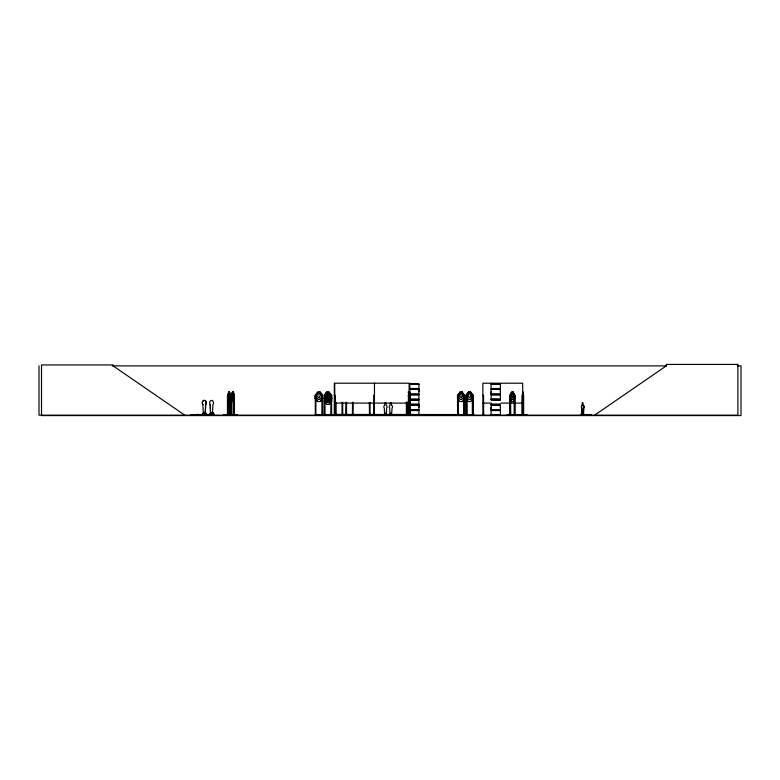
<?xml version="1.0" encoding="UTF-8"?>
<svg xmlns="http://www.w3.org/2000/svg" width="780" height="780" viewBox="0 0 780 780"><rect width="100%" height="100%" fill="white"/><g stroke="black" fill="none" stroke-linecap="round" stroke-linejoin="round"><path stroke-width="1.17" d="M418.889 407.355L418.889 405.064L410.221 405.064M418.889 391.716L418.889 389.435L409.598 389.435M491.117 409.636L491.117 405.064L500.419 405.064L500.409 409.636L491.117 409.636L491.127 407.355M491.117 393.998L491.117 389.435L500.419 389.435L500.409 393.998L491.117 393.998L491.127 391.716M500.409 407.355L500.409 405.064M500.409 391.716L500.409 389.435M406.204 415.145L406.322 414.433M523.039 396.669L522.932 397.888L523.126 392.096L523.292 395.284L522.756 395.197M522.824 395.138L523.546 395.284L523.546 415.155M228.062 395.119L227.994 415.155M230.256 395.119L230.1 415.155M231.855 395.119L231.777 415.155M522.98 392.594L522.785 395.284L523.068 392.594M519.226 414.784L527.143 414.784M510.491 415.155L510.315 395.002L510.325 415.155M514.312 395.119L514.293 415.155M204.584 412.561C203.668 413.341 205.959 412.406 205.296 413.088L205.589 404.625A2.486 1.921 -90 0 0 205.589 401.105A2.486 1.921 -90 0 0 202.878 401.105A2.486 1.921 -90 0 0 202.878 404.625L203.375 414.2M202.976 404.625L202.878 404.625A2.486 1.921 -90 0 1 202.976 401.105A2.486 1.921 -90 0 1 205.686 401.105A2.486 1.921 -90 0 1 205.686 404.625L205.335 413L204.243 412.747L205.111 413.117M212.443 414.2L212.94 404.625A2.486 1.921 -90 0 0 212.94 401.105A2.486 1.921 -90 0 0 210.23 401.105A2.486 1.921 -90 0 0 210.23 404.625L210.629 414.2M582.309 403.026L582.124 405.405A1.657 1.316 -90 0 0 581.783 408.008L582.056 414.394L583.44 414.394L583.645 408.008A1.657 1.316 -90 0 0 583.44 405.405L582.718 402.782M583.44 414.394L583.713 408.008A1.657 1.316 -90 0 0 583.372 405.405L583.44 405.405M458.299 395.168L458.348 415.155M472.427 395.138L473.06 395.284L473.128 415.155M522.785 395.284L522.951 392.096M523.039 401.554C523.633 391.414 522.971 408.7 522.785 398.375M315.334 415.155L315.237 395.284L315.929 395.011L315.851 415.155M322.003 395.119L322.549 395.284L322.627 415.155M523.126 397.644L523.01 399.516L522.785 397.644M204.428 413.049L205.432 412.805M211.868 412.61C213.115 413.429 210.151 412.366 212.628 412.669M211.477 412.903L212.696 412.864L211.497 412.669M212.54 412.952L211.702 412.523M212.101 412.601L211.604 413.088M212.482 412.971L212.54 412.561M212.423 412.523L211.838 412.561M582.777 413.536L582.017 413.536M582.387 413.731L582.748 413.595M582.231 413.419L582.728 413.692L582.017 413.644M228.969 392.594C227.662 400.354 231.104 397.751 228.891 392.594M232.752 392.594C231.445 400.354 234.887 397.751 232.674 392.594M230.441 414.433L229.856 415.155L230.012 395.284L229.564 392.184L228.599 392.184L228.238 397.644L228.832 399.516L229.418 399.516L230.012 397.644M223.948 415.145L237.559 414.784L224.084 415.058M224.084 414.784L237.559 414.784M227.731 415.145L227.682 395.255L228.667 392.096L229.583 392.096M227.857 415.096L227.789 414.433M463.915 395.099L463.759 415.155M408.847 392.594L408.31 395.255L409.968 395.255L409.402 392.594L408.788 392.594M204.526 413.117L205.111 412.532L204.438 412.601M582.133 413.595L582.299 413.595M513.094 392.184L513.883 397.644L512.84 399.516L511.777 399.516L510.715 397.644L510.715 395.284L511.514 392.184L513.162 392.184M507.166 415.096L517.783 415.106M517.735 414.745L507.175 414.784L517.764 415.096M229.505 401.554L230.49 398.404L229.583 401.554L228.589 401.554L227.682 398.404L228.676 392.184M233.366 401.554L232.372 401.554L231.494 398.375L232.372 392.096L233.366 392.096L234.244 395.284L234.273 398.404L233.288 401.554M231.533 415.155L231.543 395.255L232.45 392.096M403.669 415.096L418.909 414.96L418.889 410.553L410.221 410.553M582.679 413.683L582.065 413.654M233.795 397.644L233.21 399.516L232.615 399.516L232.021 397.644L232.459 392.184L233.347 392.184L233.795 395.284L233.903 415.145M205.208 412.971L205.013 412.61M468.38 392.184L467.24 397.644L468.77 399.516L470.291 399.516L471.802 397.644L470.671 392.184L468.38 392.184L466.128 395.284M463.856 395.275L464.548 395.284L464.529 415.155M458.894 415.096L456.183 415.106L474.464 415.058M464.363 414.433L464.431 415.106M326.713 392.184L325.484 395.284L325.484 397.644L327.132 399.516L328.76 399.516L330.369 397.644L330.369 395.284L329.16 392.184L326.713 392.184L324.265 395.284L325.016 395.187M334.269 415.116L334.337 383.204M334.63 415.058L334.601 395.284M335.273 415.058L335.302 414.433M369.242 415.058L369.272 414.433M409.978 396.669L409.402 397.888L408.301 396.669M510.023 415.155L509.935 395.255L511.543 392.096L513.182 392.096L514.8 395.255L514.8 398.404L513.123 401.554M462.228 401.554L459.839 401.554L457.519 398.404L457.519 395.255L459.869 392.096L462.228 392.096M466.245 395.284L466.206 415.155L466.021 395.255L468.38 392.096L470.73 392.096L473.06 395.255L472.875 415.155M462.199 401.554L464.441 398.375M473.06 398.404L470.701 401.554L468.351 401.554L466.128 398.375M206.953 414.833L190.886 414.57L191.636 415.155M193.596 415.145L193.762 414.57M198.139 414.57L198.169 414.979M198.91 415.135L198.139 414.833M200.284 415.145L201.025 414.979M201.016 414.57L200.821 415.155M203.58 415.145L203.726 413.536M204.506 415.135L203.736 414.833M206.251 415.135L206.447 415.145M206.368 415.126L206.602 413.536L205.296 413.536M210.97 413.536L210.834 415.145M213.505 415.135L213.847 413.536L212.326 413.536L212.326 414.57M214.061 415.135L190.73 415.145M581.032 415.126L581.197 414.063L582.182 414.063L582.026 414.931M581.061 415.145L581.704 415.145M583.294 415.145L582.64 415.135L583.167 414.063M589.261 415.135L589.875 415.145L589.368 414.755M590.86 415.135L591.347 414.755L585.585 414.931M320.122 401.476L322.569 398.375L320.161 401.554L317.635 401.554L315.149 398.404L315.149 395.255L317.635 392.096L320.161 392.096L322.647 395.255L320.122 392.184L317.674 392.184L316.456 395.284L316.456 397.644L318.094 399.516L319.722 399.516L321.34 397.644L321.34 395.284L320.122 392.184M324.188 398.122L326.674 394.973L329.199 394.973L331.685 398.122M324.265 398.151L326.713 395.05L325.484 398.151L325.484 400.52L327.132 402.392L328.76 402.392L330.369 400.52L330.369 398.151L329.16 395.05M329.16 401.476L331.607 398.375M331.685 398.404L329.199 401.554L326.674 401.554L324.188 398.404M324.188 401.281L326.674 404.43L329.199 404.43L331.685 401.281L331.685 395.255L329.199 392.096L326.674 392.096L324.188 395.255L324.11 415.106M383.955 415.135C384.637 414.443 387.67 415.486 386.51 414.755M384.56 415.145L384.413 414.063M389.6 414.063C390.361 416.735 389.269 413.566 389.795 414.755M391.277 415.126L391.813 415.126M391.96 414.931C391.462 414.892 392.203 414.209 392.262 415.145M582.25 403.026L582.777 402.782M385.057 402.889L384.637 405.405A1.657 1.657 0 0 0 384.296 408.008L384.637 414.394L386.295 414.394L386.636 408.008A1.657 1.657 0 0 0 386.295 405.405L385.885 402.889M390.439 402.889L390.019 405.405A1.657 1.657 0 0 0 389.678 408.008L390.019 414.394L391.677 414.394L392.028 408.008A1.657 1.657 0 0 0 391.677 405.405L391.267 402.889M594.692 415.155L666.295 365.878L666.295 364.426L737.89 364.426L737.89 415.155L39 415.155L39 365.878M190.915 414.979L213.817 414.979M211.731 415.155L210.99 414.833M213.106 415.155L213.32 414.979M591.454 415.135L581.207 415.028M386.061 415.028L386.558 415.145M386.246 415.145L386.88 415.145M391.628 415.145L392.125 415.028L389.444 415.028M315.071 415.106L316.007 414.433L316.007 415.155M345.696 415.106L345.881 402.295M409.568 414.97L409.461 414.541M491.098 399.331L500.428 399.565M491.117 414.96L491.117 410.553L500.419 410.553L500.419 414.96L491.098 415.145M324.958 395.275L325.036 415.155M330.944 395.245L331.588 395.284L331.588 415.155L331.666 414.433L330.837 414.433M112.203 365.878L666.666 365.878M737.344 365.878L741 365.878L741 415.574L41.515 415.574L41.515 364.942L113.119 364.942L113.119 365.878L184.714 415.155M409.588 383.926L418.909 383.926M491.107 383.926L500.428 383.926M409.588 384.101L418.909 384.101L418.889 388.518L409.598 388.518M409.607 384.384L418.889 384.384M491.127 384.384L500.409 384.384M409.529 388.83L418.957 388.83M491.059 388.83L500.487 388.83M409.529 389.113L418.957 389.113M491.059 389.113L500.487 389.113M408.213 392.096L410.007 392.096M408.232 392.184L409.978 392.184M462.189 392.184L459.878 392.184L458.738 397.644L460.268 399.516L461.789 399.516L463.291 397.644L462.16 392.184L464.441 395.284L464.373 415.155M409.598 393.998L418.899 393.998L418.899 389.435M409.529 394.319L418.957 394.319M491.059 394.319L500.487 394.319M409.529 394.602L418.957 394.602M491.059 394.602L500.487 394.602M409.598 394.924L418.899 394.924L418.899 399.321L410.231 399.204M229.886 395.284L230.49 395.255L230.373 415.155M457.519 395.255L457.567 415.155M464.519 395.255L462.199 392.096M466.021 395.255L466.869 395.284L466.947 415.155M472.3 395.245L472.358 415.155M473.031 395.255L470.671 392.184M509.876 395.255L510.637 395.284M514.225 395.245L514.927 395.284L514.927 415.155M228.033 395.284L227.477 395.284L227.458 415.155L228.033 414.433M231.816 395.284L231.26 395.284L231.26 415.155M334.327 395.284L335.41 395.284L335.478 415.155M374.488 395.284L373.815 395.284L373.737 415.155M409.802 395.284L410.056 415.155L410.104 414.433M457.597 395.284L458.367 395.284L458.435 415.155M482.888 395.284L483.561 395.284L483.639 415.155M522.649 395.284L521.976 395.284L521.898 415.155M491.127 399.204L500.409 399.204L500.409 394.924L491.117 394.924L491.117 399.321L500.428 399.331M410.212 399.331L418.909 399.331M408.584 399.516L409.773 399.516M410.212 399.516L418.909 399.565M410.212 399.721L418.909 399.721L418.889 404.147L410.221 404.147M491.107 399.75L500.428 399.75M410.231 400.013L418.889 400.013M491.127 400.013L500.409 400.013M408.213 401.554L410.007 401.554M513.182 401.554L511.485 401.554L509.925 398.375L511.573 401.476M334.727 403.084L409.1 403.084M482.888 403.084L491.322 403.084M500.955 403.084L522.649 403.084M491.117 404.147L500.419 404.147M326.713 404.352L329.16 404.352M410.163 404.469L418.957 404.469M491.059 404.469L500.487 404.469M210.23 404.625L210.522 414.2L212.54 414.2M410.163 404.752L418.957 404.752M491.059 404.752L500.487 404.752M582.056 405.405L582.124 405.405A1.657 1.316 -90 0 0 581.851 408.008L582.124 414.394M410.221 409.636L418.899 409.636L418.899 405.064M410.163 409.948L418.957 409.948M491.059 409.948L500.487 409.948M410.163 410.231L418.957 410.231M491.059 410.231L500.487 410.231M212.735 412.396L212.735 414.57L212.852 412.396L211.858 412.396L211.975 414.57M582.631 413.439L581.88 413.302L581.958 414.755M203.278 414.2L205.189 414.2M196.784 414.365L198.432 414.365M204.038 414.365L204.779 414.365M231.211 414.433L231.816 414.433M233.62 414.433L234.224 414.433M322.627 414.433L321.799 414.433L321.799 415.155M324.207 414.433L325.036 414.433M334.259 414.433L460.6 414.541L460.6 415.155M463.759 414.433L464.627 414.433M466.079 414.433L466.947 414.433M473.128 414.433L472.261 414.433L472.261 415.155M482.81 414.433L483.639 414.433M509.954 414.433L510.685 414.433L510.685 415.155L510.637 398.785M514.985 414.433L514.244 414.433L514.244 415.155M521.898 414.433L523.614 414.433M316.007 414.638L321.799 414.638M325.036 414.638L341.933 414.638M346.632 414.638L352.423 414.638M389.473 414.755L392.018 414.755M418.889 414.833L403.679 414.784L414.326 415.106M456.232 414.784L458.952 415.155M491.127 414.833L500.409 414.833M386.744 415.028L384.111 415.028M463.3 415.096L467.444 414.745L463.34 415.106M321.945 395.011L321.877 415.155M523.156 395.021L523.126 415.155L523.214 395.255M522.873 414.433L522.873 415.155L522.649 383.204L482.888 383.204L482.83 415.155M466.264 415.106L466.342 414.433M389.951 414.931L389.279 415.126L389.815 415.126M233.776 415.096L233.668 395.284L234.273 395.255L234.156 415.155M315.237 398.375L317.674 401.476M513.123 392.096L514.742 395.284L514.625 415.155M522.815 415.096L522.746 395.021M233.288 392.096L234.166 395.284M229.505 392.096L230.451 395.284M227.711 398.375L228.667 401.554M409.207 395.265L408.427 395.284L408.359 415.155M522.707 398.375L522.951 401.554M583.996 414.931L583.996 414.063L583.021 414.063L583.021 414.755M583.85 414.063L583.85 414.755L581.344 414.755L581.344 414.063M582.553 413.302L582.553 414.755M582.484 413.302L582.484 414.755M523.507 395.284L523.497 415.155M514.78 414.433L514.78 415.155M514.498 395.284L514.439 415.155M510.149 414.433L510.149 415.155M483.483 414.433L483.483 415.155M482.966 414.433L482.966 415.155M472.534 414.433L472.514 415.155M466.645 395.021L466.674 415.155M463.924 395.284L463.924 415.155M459.157 414.541L459.157 415.155M458.182 414.433L458.172 415.155M457.733 395.284L457.733 415.155M411.596 414.433L411.567 415.155M411.46 414.433L411.411 415.155M411.294 414.433L411.245 415.155M411.216 414.433L411.079 415.155M410.972 414.433L410.943 415.155M410.894 414.638L410.894 415.155M409.802 383.204L409.802 415.155L409.734 414.433M409.178 414.433L409.159 415.155L409.1 383.204L334.727 383.204L334.805 415.155M408.515 414.433L408.505 415.155M407.023 402.295L407.072 415.155M406.887 414.433L406.887 415.155M406.838 402.295L406.838 415.155M406.555 402.295L406.673 415.155M406.37 402.295L406.37 415.155M391.238 414.755L391.238 413.302L390.478 413.302L390.478 414.755M385.856 414.755L385.856 413.302L385.096 413.302L385.096 414.755M374.566 414.433L374.546 415.155M374.488 383.204L374.41 415.155M373.893 414.433L373.893 415.155M370.49 414.541L370.49 415.155M370.022 402.46L370.1 415.155M369.944 414.433L369.944 415.155M369.349 402.46L369.466 415.155M353.252 414.433L353.252 415.155M353.174 402.295L353.096 415.155M352.579 414.433L352.579 415.155M352.502 402.295L352.423 415.155M346.632 414.433L346.632 415.155M346.554 402.295L346.554 415.155M345.959 414.433L345.959 415.155M342.683 402.295L342.732 415.155M342.605 414.433L342.605 415.155M342.01 402.295L342.089 415.155M341.933 414.433L341.933 415.155M336.053 402.295L336.131 415.155M335.975 414.433L335.975 415.155M335.79 414.541L335.79 415.155M330.993 414.433L330.993 415.155M330.866 395.021L330.837 415.155M324.889 414.433L324.889 415.155M324.363 414.433L324.363 415.155M322.471 414.433L322.471 415.155M233.98 414.433L234.01 415.155M231.406 414.433L231.445 415.155M230.227 414.433L230.227 415.155M213.623 413.536L213.623 414.57L209.898 414.57L209.898 413.536M212.55 413.536L212.55 414.833M211.195 414.57L211.195 413.536L209.674 413.536L209.674 414.833M206.378 413.536L206.378 414.57M205.647 414.833L205.598 412.396L204.604 412.396L204.604 414.57M205.481 412.396L205.481 414.57M204.721 412.396L204.721 414.57M203.941 414.57L203.941 413.536L202.42 413.536L202.42 414.833M202.644 413.536L202.644 414.57M330.73 415.058L338.189 414.745L330.74 415.155M512.031 392.594L511.514 396.669L512.558 397.888L513.103 395.284L512.558 392.594L512.031 392.594M326.089 397.098L327.405 399.477L326.03 401.934L327.824 399.916C328.497 403.221 331.178 401.993 328.263 399.467L329.56 397.098L327.853 398.999L326.089 397.098M460.629 392.594L459.888 396.669L461.389 397.888L462.169 395.284L461.389 392.594L460.629 392.594M469.131 392.594L468.39 396.669L469.892 397.888L470.671 395.284L469.892 392.594L469.131 392.594M318.484 392.594L317.684 396.669L318.484 397.888L319.293 397.888L320.131 395.284L319.293 392.594L318.484 392.594M327.512 392.594L326.723 396.669L327.512 397.888L328.331 397.888L329.16 395.284L328.331 392.594L327.512 392.594M327.512 395.46L326.723 399.535L327.512 400.764L328.331 400.764L329.16 398.151L328.331 395.46L327.512 395.46M500.428 384.111L491.107 384.091L491.127 388.518L500.419 388.518L500.419 384.111"/></g></svg>
